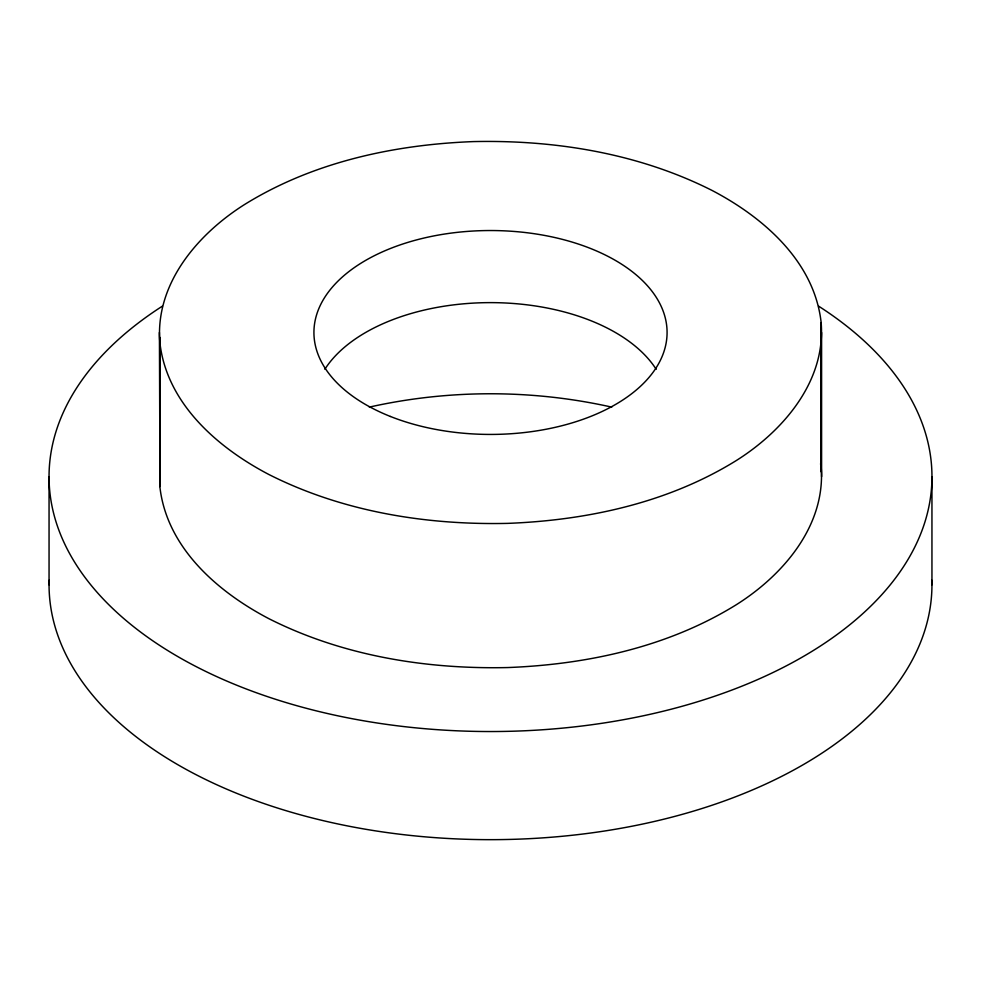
<?xml version="1.0" encoding="UTF-8"?>
<svg xmlns="http://www.w3.org/2000/svg" width="981" height="981" viewBox="0 0 981 981"><rect width="100%" height="100%" fill="white"/><g stroke="black" fill="none" stroke-linecap="round" stroke-linejoin="round"><path stroke-width="1.47" d="M159.854 342.394C155.059 283.754 197.672 234.091 244.563 204.514C312.841 162.135 393.761 144.648 473.333 141.595C555.16 139.78 638.656 153.343 712.169 190.498C763.574 217.426 814.414 261.62 821.146 322.577L821.146 466.76C825.941 525.399 783.328 575.062 736.437 604.639C668.159 647.006 587.239 664.505 507.668 667.558C425.84 669.373 342.344 655.798 268.831 618.655C217.426 591.715 166.586 547.533 159.854 486.576L159.854 342.394C166.586 403.35 217.426 447.544 268.831 474.473C342.344 511.628 425.84 525.191 507.668 523.376C587.239 520.322 668.159 502.836 736.437 460.457C783.328 430.88 825.941 381.229 821.146 322.577M159.854 486.576L159.977 337.439M369.31 407.115C448.795 389.31 532.303 389.322 611.776 407.127M820.533 463.755L821.146 466.76M159.977 481.61L159.412 332.485M931.95 476.668L931.95 584.799M821.588 332.485L821.588 476.668M821.023 327.531L821.023 471.714M49.05 476.668L49.05 584.799M324.858 369.248A176.58 101.95 0 0 1 490.586 302.626A176.58 101.95 0 0 1 656.203 369.334M931.876 580.262A441.45 254.864 0 0 1 490.5 839.662A441.45 254.864 0 0 1 49.124 580.262M818.559 306.121A441.45 254.864 0 0 1 797.161 660.005A441.45 254.864 0 0 1 183.839 660.005A441.45 254.864 0 0 1 162.441 306.121M390.413 416.471A176.58 101.95 0 0 0 666.528 340.542A176.58 101.95 0 0 0 414.558 240.443A176.58 101.95 0 0 0 390.413 416.471"/></g></svg>
